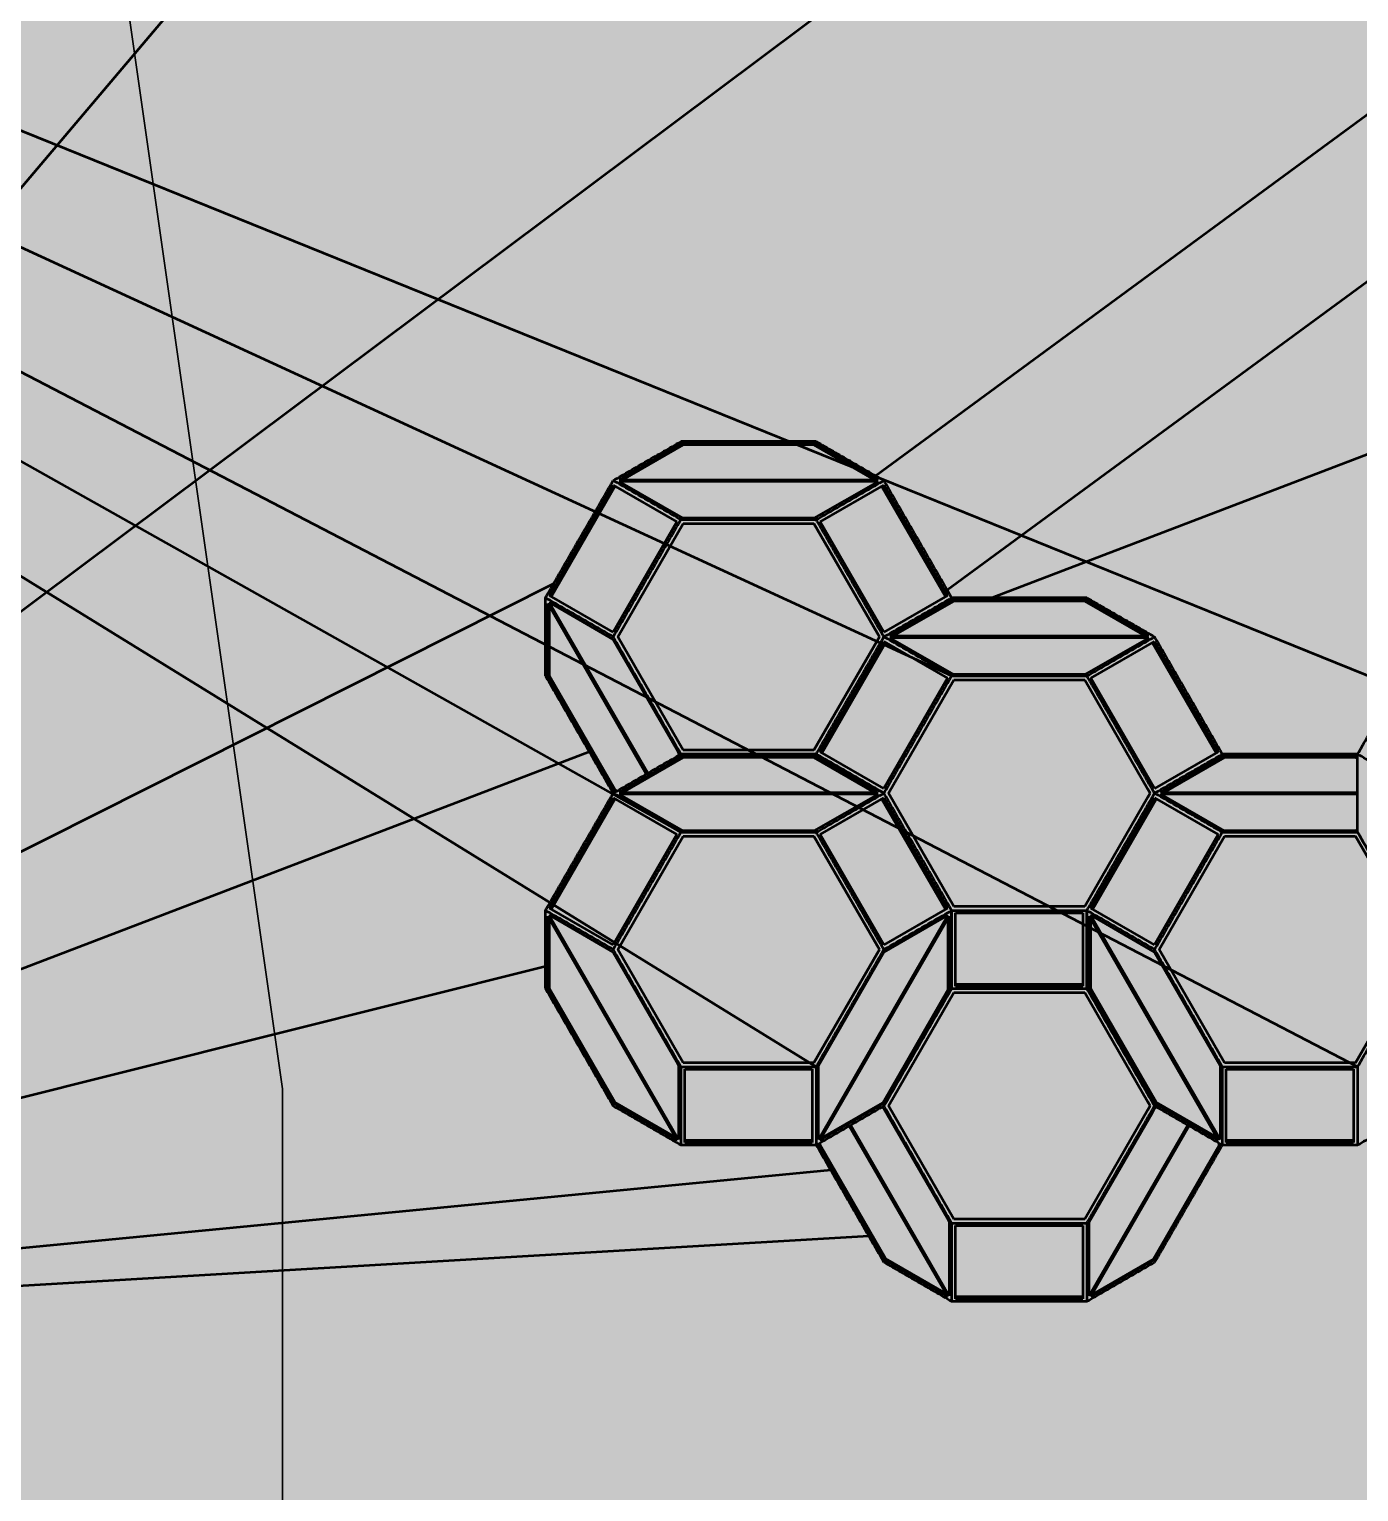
# Model space of a CAD drawing. Header units: millimetres. Extents: x 401 to 30661, y 2016 to 22119.
# Drawn here: x 6356.5 to 6500.9, y 13621.5 to 13780.3 of the extents above; entities that cross this region are included whole.
import ezdxf

# ---------------------------------------------------------------- set-up
doc = ezdxf.new("R2010")
doc.units = ezdxf.units.MM
for name, color, linetype, lineweight, true_color in [('1ST', 51, 'Continuous', 50, 0x7debff), ('3RD', 140, 'Continuous', 25, 0x7debff), ('4TH DETAILS', 125, 'Continuous', 15, 0x39ffb0)]:
    doc.layers.add(name, color=color, linetype=linetype, lineweight=lineweight, true_color=true_color)
doc.layers.add('BACKGROUND', color=7, linetype='Continuous', true_color=0x000000)
for name, color, linetype, lineweight, true_color, transparency in [('GLOW-CYAN', 7, 'Continuous', 100, 0x7debff, 0.8), ('GLOW-CYAN-2', 7, 'Continuous', 50, 0x7debff, 0.8), ('GLOW-EMERALD-2', 7, 'Continuous', 30, 0x39ffb0, 0.8)]:
    doc.layers.add(name, color=color, linetype=linetype, lineweight=lineweight, true_color=true_color, transparency=transparency)

msp = doc.modelspace()

# ---------------------------------------------------------------- hatches: boundary and pattern name
at = {"layer": 'BACKGROUND'}
h = msp.add_hatch(color=256, dxfattribs=at)
h.dxf.hatch_style = 1
h.paths.add_polyline_path([(400.723, 2015.745), (30660.634, 2015.745), (30660.634, 22119.328), (400.723, 22119.328)])

# ---------------------------------------------------------------- linework, layer by layer
at = {"layer": '1ST', "true_color": 0x39ffb0}
msp.add_circle((6531.7, 13769.252), 529.701, dxfattribs=at)
at = {"layer": '3RD'}
for p, q in [((6441.941, 13667.623), (6127.34, 13861.609)), ((6456.638, 13710.049), (6127.34, 13861.609)), ((6427.244, 13693.079), (6127.34, 13861.609)), ((6544.383, 13692.826), (6127.34, 13861.609)), ((6500.729, 13667.623), (6127.34, 13861.609)), ((6408.244, 13825.26), (6249.515, 13637.674)), ((6482.507, 13811.985), (6249.515, 13637.674)), ((6530.592, 13792.167), (6448.407, 13731.772)), ((6544.819, 13784.495), (6456.169, 13719.347)), ((6536.793, 13747.485), (6461.054, 13718.534)), ((6420.547, 13731.356), (6427.488, 13735.364)), ((6427.488, 13735.152), (6420.915, 13731.356)), ((6427.488, 13735.152), (6427.488, 13735.364)), ((6427.488, 13735.364), (6427.977, 13735.364)), ((6441.697, 13735.152), (6427.488, 13735.152)), ((6427.977, 13735.364), (6441.697, 13735.364)), ((6441.697, 13735.152), (6441.697, 13735.364)), ((6441.697, 13735.364), (6448.556, 13731.403)), ((6448.27, 13731.356), (6441.697, 13735.152)), ((6448.556, 13731.403), (6448.638, 13731.356)), ((6412.984, 13718.786), (6419.896, 13730.758)), ((6420.111, 13730.634), (6413.199, 13718.662)), ((6419.896, 13730.758), (6426.807, 13726.768)), ((6420.629, 13731.121), (6420.536, 13731.175)), ((6448.649, 13731.175), (6420.536, 13731.175)), ((6420.547, 13731.356), (6448.638, 13731.356)), ((6427.488, 13727.161), (6420.629, 13731.121)), ((6448.649, 13731.175), (6441.697, 13727.161)), ((6442.371, 13726.764), (6449.283, 13730.754)), ((6455.979, 13718.658), (6449.068, 13730.63)), ((6449.283, 13730.754), (6449.289, 13730.743)), ((6449.289, 13730.743), (6456.195, 13718.783)), ((6426.807, 13726.768), (6419.896, 13714.796)), ((6441.208, 13727.161), (6427.488, 13727.161)), ((6441.697, 13727.161), (6441.208, 13727.161)), ((6449.283, 13714.792), (6442.371, 13726.764)), ((6420.384, 13714.292), (6427.488, 13726.596)), ((6427.488, 13726.596), (6427.977, 13726.596)), ((6427.977, 13726.596), (6441.697, 13726.596)), ((6441.697, 13726.596), (6448.556, 13714.715)), ((6249.515, 13637.674), (6413.439, 13720.08)), ((6419.896, 13714.796), (6412.984, 13718.786)), ((6456.195, 13718.783), (6449.289, 13714.796)), ((6412.791, 13709.908), (6412.791, 13717.923)), ((6423.488, 13699.395), (6412.791, 13717.923)), ((6412.936, 13718.028), (6413.036, 13717.97)), ((6412.936, 13718.028), (6423.642, 13699.484)), ((6412.975, 13710.014), (6412.975, 13717.605)), ((6413.036, 13717.97), (6419.896, 13714.01)), ((6449.941, 13714.386), (6456.882, 13718.393)), ((6456.882, 13718.181), (6450.308, 13714.386)), ((6456.882, 13718.181), (6456.882, 13718.393)), ((6456.882, 13718.393), (6457.371, 13718.393)), ((6471.09, 13718.181), (6456.882, 13718.181)), ((6457.371, 13718.393), (6471.09, 13718.393)), ((6471.09, 13718.181), (6471.09, 13718.393)), ((6471.09, 13718.393), (6477.95, 13714.433)), ((6477.664, 13714.386), (6471.09, 13718.181)), ((6419.896, 13714.01), (6426.755, 13702.128)), ((6427.488, 13701.987), (6420.384, 13714.292)), ((6448.556, 13714.715), (6448.801, 13714.292)), ((6448.801, 13714.292), (6448.556, 13713.868)), ((6449.289, 13714.796), (6449.283, 13714.792)), ((6450.022, 13714.151), (6449.93, 13714.204)), ((6478.043, 13714.204), (6449.93, 13714.204)), ((6449.941, 13714.386), (6478.032, 13714.386)), ((6456.882, 13710.19), (6450.022, 13714.151)), ((6478.043, 13714.204), (6471.09, 13710.19)), ((6477.95, 13714.433), (6478.032, 13714.386)), ((6448.556, 13713.868), (6441.697, 13701.987)), ((6442.378, 13701.816), (6449.289, 13713.788)), ((6449.505, 13713.663), (6442.593, 13701.692)), ((6449.289, 13713.788), (6456.201, 13709.797)), ((6471.765, 13709.793), (6478.677, 13713.784)), ((6485.373, 13701.688), (6478.461, 13713.659)), ((6478.677, 13713.784), (6478.683, 13713.772)), ((6478.683, 13713.772), (6485.588, 13701.812)), ((6412.975, 13710.014), (6412.791, 13709.908)), ((6419.896, 13697.603), (6412.791, 13709.908)), ((6420.079, 13697.709), (6412.975, 13710.014)), ((6456.201, 13709.797), (6449.289, 13697.825)), ((6449.778, 13697.321), (6456.882, 13709.626)), ((6470.602, 13710.19), (6456.882, 13710.19)), ((6456.882, 13709.626), (6457.371, 13709.626)), ((6457.371, 13709.626), (6471.09, 13709.626)), ((6471.09, 13710.19), (6470.602, 13710.19)), ((6471.09, 13709.626), (6477.95, 13697.744)), ((6478.677, 13697.821), (6471.765, 13709.793)), ((6417.303, 13701.811), (6249.515, 13637.674)), ((6420.547, 13697.415), (6427.488, 13701.423)), ((6426.755, 13702.128), (6427, 13701.705)), ((6427, 13701.705), (6427, 13701.423)), ((6427.977, 13701.987), (6427.488, 13701.987)), ((6427.488, 13701.211), (6427.488, 13701.423)), ((6427.488, 13701.423), (6427.977, 13701.423)), ((6441.697, 13701.987), (6427.977, 13701.987)), ((6427.977, 13701.423), (6441.697, 13701.423)), ((6441.697, 13701.211), (6441.697, 13701.423)), ((6441.697, 13701.423), (6448.556, 13697.462)), ((6449.289, 13697.825), (6442.378, 13701.816)), ((6485.588, 13701.812), (6478.683, 13697.825)), ((6479.335, 13697.415), (6486.276, 13701.423)), ((6486.276, 13701.211), (6486.276, 13701.423)), ((6486.276, 13701.423), (6486.765, 13701.423)), ((6486.765, 13701.423), (6500.484, 13701.423)), ((6500.484, 13701.211), (6500.484, 13701.423)), ((6500.484, 13701.423), (6500.729, 13701.282)), ((6427.488, 13701.211), (6420.915, 13697.415)), ((6441.697, 13701.211), (6427.488, 13701.211)), ((6448.27, 13697.415), (6441.697, 13701.211)), ((6486.276, 13701.211), (6479.702, 13697.415)), ((6500.484, 13701.211), (6486.276, 13701.211)), ((6500.729, 13701.07), (6500.484, 13701.211)), ((6412.984, 13684.845), (6419.896, 13696.817)), ((6420.111, 13696.693), (6413.199, 13684.721)), ((6420.079, 13697.709), (6419.896, 13697.603)), ((6420.14, 13697.462), (6419.896, 13697.603)), ((6419.896, 13696.817), (6426.807, 13692.826)), ((6420.324, 13697.568), (6420.079, 13697.709)), ((6420.629, 13697.18), (6420.536, 13697.233)), ((6448.649, 13697.233), (6420.536, 13697.233)), ((6420.547, 13697.415), (6448.638, 13697.415)), ((6427.488, 13693.22), (6420.629, 13697.18)), ((6448.649, 13697.233), (6441.697, 13693.22)), ((6442.371, 13692.823), (6449.283, 13696.813)), ((6448.556, 13697.462), (6448.638, 13697.415)), ((6455.979, 13684.717), (6449.068, 13696.689)), ((6449.283, 13696.813), (6449.289, 13696.802)), ((6449.289, 13696.802), (6456.195, 13684.841)), ((6456.882, 13685.017), (6449.778, 13697.321)), ((6477.95, 13696.898), (6471.09, 13685.017)), ((6471.771, 13684.845), (6478.683, 13696.817)), ((6478.898, 13696.693), (6471.987, 13684.721)), ((6477.95, 13697.744), (6478.194, 13697.321)), ((6478.194, 13697.321), (6477.95, 13696.898)), ((6478.683, 13697.825), (6478.677, 13697.821)), ((6478.683, 13696.817), (6485.595, 13692.826)), ((6479.416, 13697.18), (6479.324, 13697.233)), ((6500.729, 13697.233), (6479.324, 13697.233)), ((6479.335, 13697.415), (6500.729, 13697.415)), ((6486.276, 13693.22), (6479.416, 13697.18)), ((6500.729, 13693.361), (6500.484, 13693.22)), ((6426.807, 13692.826), (6419.896, 13680.855)), ((6420.384, 13680.351), (6427.488, 13692.655)), ((6441.208, 13693.22), (6427.488, 13693.22)), ((6427.488, 13692.655), (6427.977, 13692.655)), ((6427.977, 13692.655), (6441.697, 13692.655)), ((6441.697, 13693.22), (6441.208, 13693.22)), ((6441.697, 13692.655), (6448.556, 13680.774)), ((6449.283, 13680.851), (6442.371, 13692.823)), ((6485.595, 13692.826), (6478.683, 13680.855)), ((6479.172, 13680.351), (6486.276, 13692.655)), ((6499.996, 13693.22), (6486.276, 13693.22)), ((6486.276, 13692.655), (6486.765, 13692.655)), ((6486.765, 13692.655), (6500.484, 13692.655)), ((6500.484, 13693.22), (6499.996, 13693.22)), ((6500.484, 13692.655), (6507.344, 13680.774)), ((6412.791, 13675.967), (6412.791, 13683.982)), ((6426.837, 13659.655), (6412.791, 13683.982)), ((6412.936, 13684.087), (6413.036, 13684.029)), ((6412.936, 13684.087), (6427, 13659.727)), ((6419.896, 13680.855), (6412.984, 13684.845)), ((6413.036, 13684.029), (6419.896, 13680.068)), ((6442.185, 13659.735), (6456.243, 13684.083)), ((6456.393, 13683.982), (6442.348, 13659.655)), ((6456.195, 13684.841), (6449.289, 13680.855)), ((6449.289, 13680.068), (6456.243, 13684.083)), ((6456.283, 13676.031), (6456.283, 13683.791)), ((6456.393, 13683.982), (6456.393, 13683.888)), ((6456.393, 13683.888), (6456.393, 13675.967)), ((6457.371, 13685.017), (6456.882, 13685.017)), ((6457.074, 13684.341), (6470.898, 13684.341)), ((6457.074, 13676.36), (6457.074, 13684.341)), ((6471.09, 13685.017), (6457.371, 13685.017)), ((6470.898, 13684.341), (6470.898, 13676.36)), ((6471.579, 13675.967), (6471.579, 13683.982)), ((6485.624, 13659.655), (6471.579, 13683.982)), ((6471.723, 13684.087), (6471.824, 13684.029)), ((6471.723, 13684.087), (6485.787, 13659.727)), ((6478.683, 13680.855), (6471.771, 13684.845)), ((6471.824, 13684.029), (6478.683, 13680.068)), ((6412.975, 13676.073), (6412.975, 13683.664)), ((6471.763, 13676.073), (6471.763, 13683.664)), ((6448.556, 13680.774), (6448.801, 13680.351)), ((6449.289, 13680.855), (6449.283, 13680.851)), ((6419.896, 13680.068), (6426.755, 13668.187)), ((6427.488, 13668.046), (6420.384, 13680.351)), ((6448.556, 13679.927), (6441.697, 13668.046)), ((6442.185, 13667.764), (6449.045, 13679.645)), ((6448.801, 13680.351), (6448.556, 13679.927)), ((6449.045, 13679.645), (6449.289, 13680.068)), ((6478.683, 13680.068), (6485.543, 13668.187)), ((6486.276, 13668.046), (6479.172, 13680.351)), ((6507.344, 13679.927), (6500.484, 13668.046)), ((6412.547, 13678.51), (6249.515, 13637.674)), ((6412.975, 13676.073), (6412.791, 13675.967)), ((6419.896, 13663.662), (6412.791, 13675.967)), ((6420.079, 13663.768), (6412.975, 13676.073)), ((6449.179, 13663.726), (6456.283, 13676.031)), ((6456.393, 13675.967), (6449.534, 13664.085)), ((6456.283, 13676.031), (6456.393, 13675.967)), ((6457.074, 13676.608), (6470.898, 13676.608)), ((6470.898, 13676.36), (6457.074, 13676.36)), ((6471.763, 13676.073), (6471.579, 13675.967)), ((6478.683, 13663.662), (6471.579, 13675.967)), ((6478.867, 13663.768), (6471.763, 13676.073)), ((6449.778, 13663.38), (6456.882, 13675.685)), ((6456.882, 13675.685), (6457.371, 13675.685)), ((6457.371, 13675.685), (6471.09, 13675.685)), ((6471.09, 13675.685), (6477.95, 13663.803)), ((6426.755, 13668.187), (6427, 13667.764)), ((6427.977, 13668.046), (6427.488, 13668.046)), ((6441.697, 13668.046), (6427.977, 13668.046)), ((6485.543, 13668.187), (6485.787, 13667.764)), ((6486.765, 13668.046), (6486.276, 13668.046)), ((6500.484, 13668.046), (6486.765, 13668.046)), ((6427, 13667.764), (6427, 13667.482)), ((6427, 13667.482), (6427, 13659.727)), ((6427.681, 13667.371), (6441.504, 13667.371)), ((6427.681, 13659.389), (6427.681, 13667.371)), ((6441.504, 13667.371), (6441.504, 13659.389)), ((6442.185, 13659.843), (6442.185, 13667.764)), ((6485.787, 13667.764), (6485.787, 13667.482)), ((6485.787, 13667.482), (6485.787, 13659.727)), ((6486.468, 13667.371), (6500.292, 13667.371)), ((6486.468, 13659.389), (6486.468, 13667.371)), ((6500.292, 13667.371), (6500.292, 13659.389)), ((6420.079, 13663.768), (6419.896, 13663.662)), ((6420.14, 13663.521), (6419.896, 13663.662)), ((6426.653, 13659.973), (6420.079, 13663.768)), ((6426.837, 13659.655), (6420.14, 13663.521)), ((6449.289, 13663.662), (6442.348, 13659.655)), ((6442.458, 13659.846), (6449.179, 13663.726)), ((6449.045, 13663.239), (6449.289, 13663.098)), ((6449.179, 13663.726), (6449.289, 13663.662)), ((6449.534, 13664.085), (6449.289, 13663.662)), ((6456.882, 13651.075), (6449.778, 13663.38)), ((6477.95, 13663.803), (6478.194, 13663.38)), ((6478.194, 13663.38), (6477.95, 13662.957)), ((6478.867, 13663.768), (6478.683, 13663.662)), ((6478.928, 13663.521), (6478.683, 13663.662)), ((6478.683, 13663.098), (6478.928, 13663.239)), ((6485.441, 13659.973), (6478.867, 13663.768)), ((6485.624, 13659.655), (6478.928, 13663.521)), ((6449.289, 13663.098), (6456.149, 13651.216)), ((6477.95, 13662.957), (6471.09, 13651.075)), ((6471.579, 13650.793), (6478.439, 13662.675)), ((6478.439, 13662.675), (6478.683, 13663.098)), ((6456.231, 13642.684), (6445.534, 13661.212)), ((6445.687, 13661.3), (6456.393, 13642.757)), ((6471.579, 13642.764), (6482.282, 13661.302)), ((6482.439, 13661.212), (6471.742, 13642.684)), ((6427.681, 13659.638), (6441.504, 13659.638)), ((6441.504, 13659.389), (6427.681, 13659.389)), ((6442.185, 13659.735), (6442.185, 13659.843)), ((6442.185, 13658.996), (6442.185, 13659.278)), ((6442.369, 13659.102), (6442.185, 13658.996)), ((6449.289, 13646.692), (6442.185, 13658.996)), ((6442.369, 13659.102), (6442.369, 13659.385)), ((6449.473, 13646.798), (6442.369, 13659.102)), ((6478.573, 13646.755), (6485.677, 13659.06)), ((6485.787, 13658.996), (6478.928, 13647.115)), ((6485.677, 13659.06), (6485.677, 13659.342)), ((6485.677, 13659.06), (6485.787, 13658.996)), ((6485.787, 13659.278), (6485.787, 13658.996)), ((6486.468, 13659.638), (6500.292, 13659.638)), ((6500.292, 13659.389), (6486.468, 13659.389)), ((6443.512, 13656.416), (6249.515, 13637.674)), ((6456.149, 13651.216), (6456.393, 13650.793)), ((6456.393, 13650.793), (6456.393, 13650.511)), ((6456.393, 13650.511), (6456.393, 13642.757)), ((6457.371, 13651.075), (6456.882, 13651.075)), ((6471.09, 13651.075), (6457.371, 13651.075)), ((6471.579, 13642.872), (6471.579, 13650.793)), ((6249.515, 13637.674), (6447.64, 13649.266)), ((6457.074, 13650.4), (6470.898, 13650.4)), ((6457.074, 13642.419), (6457.074, 13650.4)), ((6470.898, 13650.4), (6470.898, 13642.419)), ((6449.473, 13646.798), (6449.289, 13646.692)), ((6449.534, 13646.551), (6449.289, 13646.692)), ((6456.047, 13643.002), (6449.473, 13646.798)), ((6456.231, 13642.684), (6449.534, 13646.551)), ((6478.683, 13646.692), (6471.742, 13642.684)), ((6471.852, 13642.875), (6478.573, 13646.755)), ((6478.573, 13646.755), (6478.683, 13646.692)), ((6478.928, 13647.115), (6478.683, 13646.692)), ((6457.074, 13642.667), (6470.898, 13642.667)), ((6471.579, 13642.764), (6471.579, 13642.872)), ((6470.898, 13642.419), (6457.074, 13642.419))]:
    msp.add_line(p, q, dxfattribs=at)
for points in [[(6419.896, 13731.262), (6427.244, 13735.505)], [(6441.941, 13735.505), (6427.244, 13735.505)], [(6441.941, 13735.505), (6449.289, 13731.262)], [(6412.547, 13718.534), (6419.896, 13731.262)], [(6427.244, 13727.02), (6419.896, 13731.262)], [(6441.941, 13727.02), (6449.289, 13731.262)], [(6456.638, 13718.534), (6449.289, 13731.262)], [(6419.896, 13714.292), (6427.244, 13727.02)], [(6427.244, 13727.02), (6441.941, 13727.02)], [(6449.289, 13714.292), (6441.941, 13727.02)], [(6412.547, 13710.049), (6412.547, 13718.534)], [(6419.896, 13714.292), (6412.547, 13718.534)], [(6449.289, 13714.292), (6456.638, 13718.534)], [(6449.289, 13714.292), (6456.638, 13718.534)], [(6471.335, 13718.534), (6456.638, 13718.534)], [(6471.335, 13718.534), (6478.683, 13714.292)], [(6427.244, 13701.564), (6419.896, 13714.292)], [(6441.941, 13701.564), (6449.289, 13714.292)], [(6441.941, 13701.564), (6449.289, 13714.292)], [(6456.638, 13710.049), (6449.289, 13714.292)], [(6471.335, 13710.049), (6478.683, 13714.292)], [(6486.032, 13701.564), (6478.683, 13714.292)], [(6500.729, 13701.564), (6508.077, 13714.292)], [(6412.547, 13710.049), (6419.896, 13697.321)], [(6449.289, 13697.321), (6456.638, 13710.049)], [(6456.638, 13710.049), (6471.335, 13710.049)], [(6478.683, 13697.321), (6471.335, 13710.049)], [(6419.896, 13697.321), (6427.244, 13701.564)], [(6441.941, 13701.564), (6427.244, 13701.564)], [(6427.244, 13701.564), (6441.941, 13701.564)], [(6441.941, 13701.564), (6449.289, 13697.321)], [(6449.289, 13697.321), (6441.941, 13701.564)], [(6478.683, 13697.321), (6486.032, 13701.564)], [(6478.683, 13697.321), (6486.032, 13701.564)], [(6500.729, 13701.564), (6486.032, 13701.564)], [(6500.729, 13693.079), (6500.729, 13701.564)], [(6508.077, 13697.321), (6500.729, 13701.564)], [(6412.547, 13684.593), (6419.896, 13697.321)], [(6427.244, 13693.079), (6419.896, 13697.321)], [(6441.941, 13693.079), (6449.289, 13697.321)], [(6456.638, 13684.593), (6449.289, 13697.321)], [(6456.638, 13684.593), (6449.289, 13697.321)], [(6471.335, 13684.593), (6478.683, 13697.321)], [(6471.335, 13684.593), (6478.683, 13697.321)], [(6486.032, 13693.079), (6478.683, 13697.321)], [(6419.896, 13680.351), (6427.244, 13693.079)], [(6427.244, 13693.079), (6441.941, 13693.079)], [(6449.289, 13680.351), (6441.941, 13693.079)], [(6478.683, 13680.351), (6486.032, 13693.079)], [(6486.032, 13693.079), (6500.729, 13693.079)], [(6508.077, 13680.351), (6500.729, 13693.079)], [(6500.729, 13693.079), (6508.077, 13680.351)], [(6412.547, 13676.108), (6412.547, 13684.593)], [(6419.896, 13680.351), (6412.547, 13684.593)], [(6449.289, 13680.351), (6456.638, 13684.593)], [(6456.638, 13676.108), (6456.638, 13684.593)], [(6456.638, 13684.593), (6471.335, 13684.593)], [(6456.638, 13684.593), (6456.638, 13676.108)], [(6471.335, 13676.108), (6471.335, 13684.593)], [(6478.683, 13680.351), (6471.335, 13684.593)], [(6471.335, 13684.593), (6471.335, 13676.108)], [(6427.244, 13667.623), (6419.896, 13680.351)], [(6441.941, 13667.623), (6449.289, 13680.351)], [(6486.032, 13667.623), (6478.683, 13680.351)], [(6500.729, 13667.623), (6508.077, 13680.351)], [(6412.547, 13676.108), (6419.896, 13663.38)], [(6456.638, 13676.108), (6449.289, 13663.38)], [(6449.289, 13663.38), (6456.638, 13676.108)], [(6456.638, 13676.108), (6471.335, 13676.108)], [(6456.638, 13676.108), (6471.335, 13676.108)], [(6471.335, 13676.108), (6478.683, 13663.38)], [(6478.683, 13663.38), (6471.335, 13676.108)], [(6427.244, 13667.623), (6441.941, 13667.623)], [(6427.244, 13667.623), (6427.244, 13659.137)], [(6441.941, 13667.623), (6441.941, 13659.137)], [(6486.032, 13667.623), (6500.729, 13667.623)], [(6486.032, 13667.623), (6486.032, 13659.137)], [(6500.729, 13667.623), (6500.729, 13659.137)], [(6419.896, 13663.38), (6427.244, 13659.137)], [(6441.941, 13659.137), (6449.289, 13663.38)], [(6456.638, 13650.652), (6449.289, 13663.38)], [(6471.335, 13650.652), (6478.683, 13663.38)], [(6478.683, 13663.38), (6486.032, 13659.137)], [(6500.729, 13659.137), (6508.077, 13663.38)], [(6427.244, 13659.137), (6441.941, 13659.137)], [(6441.941, 13659.137), (6449.289, 13646.409)], [(6486.032, 13659.137), (6478.683, 13646.409)], [(6486.032, 13659.137), (6500.729, 13659.137)], [(6456.638, 13650.652), (6471.335, 13650.652)], [(6456.638, 13650.652), (6456.638, 13642.167)], [(6471.335, 13650.652), (6471.335, 13642.167)], [(6449.289, 13646.409), (6456.638, 13642.167)], [(6471.335, 13642.167), (6478.683, 13646.409)], [(6456.638, 13642.167), (6471.335, 13642.167)]]:
    msp.add_open_spline(points, degree=1, dxfattribs=at)
at = {"layer": '4TH DETAILS'}
msp.add_lwpolyline([(6362.599, 13814.932), (6383.987, 13665.219), (6383.987, 13593.683), (6383.987, 13545.992), (6431.678, 13379.075), (6431.678, 13236.002), (6383.987, 13140.621), (6360.142, 13092.93), (6336.296, 13069.085), (6264.76, 12973.703), (6217.069, 12926.013), (6097.843, 12759.095), (6050.152, 12687.559), (5953.368, 12568.332)], dxfattribs=at)
at = {"layer": 'GLOW-CYAN'}
msp.add_circle((6531.7, 13769.252), 529.701, dxfattribs=at)
at = {"layer": 'GLOW-CYAN-2'}
for p, q in [((6441.941, 13667.623), (6127.34, 13861.609)), ((6456.638, 13710.049), (6127.34, 13861.609)), ((6427.244, 13693.079), (6127.34, 13861.609)), ((6544.383, 13692.826), (6127.34, 13861.609)), ((6500.729, 13667.623), (6127.34, 13861.609)), ((6408.244, 13825.26), (6249.515, 13637.674)), ((6482.507, 13811.985), (6249.515, 13637.674)), ((6530.592, 13792.167), (6448.407, 13731.772)), ((6544.819, 13784.495), (6456.169, 13719.347)), ((6536.793, 13747.485), (6461.054, 13718.534)), ((6420.547, 13731.356), (6427.488, 13735.364)), ((6427.488, 13735.152), (6420.915, 13731.356)), ((6427.488, 13735.152), (6427.488, 13735.364)), ((6427.488, 13735.364), (6427.977, 13735.364)), ((6441.697, 13735.152), (6427.488, 13735.152)), ((6427.977, 13735.364), (6441.697, 13735.364)), ((6441.697, 13735.152), (6441.697, 13735.364)), ((6441.697, 13735.364), (6448.556, 13731.403)), ((6448.27, 13731.356), (6441.697, 13735.152)), ((6448.556, 13731.403), (6448.638, 13731.356)), ((6412.984, 13718.786), (6419.896, 13730.758)), ((6420.111, 13730.634), (6413.199, 13718.662)), ((6419.896, 13730.758), (6426.807, 13726.768)), ((6420.629, 13731.121), (6420.536, 13731.175)), ((6448.649, 13731.175), (6420.536, 13731.175)), ((6420.547, 13731.356), (6448.638, 13731.356)), ((6427.488, 13727.161), (6420.629, 13731.121)), ((6448.649, 13731.175), (6441.697, 13727.161)), ((6442.371, 13726.764), (6449.283, 13730.754)), ((6455.979, 13718.658), (6449.068, 13730.63)), ((6449.283, 13730.754), (6449.289, 13730.743)), ((6449.289, 13730.743), (6456.195, 13718.783)), ((6426.807, 13726.768), (6419.896, 13714.796)), ((6441.208, 13727.161), (6427.488, 13727.161)), ((6441.697, 13727.161), (6441.208, 13727.161)), ((6449.283, 13714.792), (6442.371, 13726.764)), ((6420.384, 13714.292), (6427.488, 13726.596)), ((6427.488, 13726.596), (6427.977, 13726.596)), ((6427.977, 13726.596), (6441.697, 13726.596)), ((6441.697, 13726.596), (6448.556, 13714.715)), ((6249.515, 13637.674), (6413.439, 13720.08)), ((6419.896, 13714.796), (6412.984, 13718.786)), ((6456.195, 13718.783), (6449.289, 13714.796)), ((6412.791, 13709.908), (6412.791, 13717.923)), ((6423.488, 13699.395), (6412.791, 13717.923)), ((6412.936, 13718.028), (6413.036, 13717.97)), ((6412.936, 13718.028), (6423.642, 13699.484)), ((6412.975, 13710.014), (6412.975, 13717.605)), ((6413.036, 13717.97), (6419.896, 13714.01)), ((6449.941, 13714.386), (6456.882, 13718.393)), ((6456.882, 13718.181), (6450.308, 13714.386)), ((6456.882, 13718.181), (6456.882, 13718.393)), ((6456.882, 13718.393), (6457.371, 13718.393)), ((6471.09, 13718.181), (6456.882, 13718.181)), ((6457.371, 13718.393), (6471.09, 13718.393)), ((6471.09, 13718.181), (6471.09, 13718.393)), ((6471.09, 13718.393), (6477.95, 13714.433)), ((6477.664, 13714.386), (6471.09, 13718.181)), ((6419.896, 13714.01), (6426.755, 13702.128)), ((6427.488, 13701.987), (6420.384, 13714.292)), ((6448.556, 13714.715), (6448.801, 13714.292)), ((6448.801, 13714.292), (6448.556, 13713.868)), ((6449.289, 13714.796), (6449.283, 13714.792)), ((6450.022, 13714.151), (6449.93, 13714.204)), ((6478.043, 13714.204), (6449.93, 13714.204)), ((6449.941, 13714.386), (6478.032, 13714.386)), ((6456.882, 13710.19), (6450.022, 13714.151)), ((6478.043, 13714.204), (6471.09, 13710.19)), ((6477.95, 13714.433), (6478.032, 13714.386)), ((6448.556, 13713.868), (6441.697, 13701.987)), ((6442.378, 13701.816), (6449.289, 13713.788)), ((6449.505, 13713.663), (6442.593, 13701.692)), ((6449.289, 13713.788), (6456.201, 13709.797)), ((6471.765, 13709.793), (6478.677, 13713.784)), ((6485.373, 13701.688), (6478.461, 13713.659)), ((6478.677, 13713.784), (6478.683, 13713.772)), ((6478.683, 13713.772), (6485.588, 13701.812)), ((6412.975, 13710.014), (6412.791, 13709.908)), ((6419.896, 13697.603), (6412.791, 13709.908)), ((6420.079, 13697.709), (6412.975, 13710.014)), ((6456.201, 13709.797), (6449.289, 13697.825)), ((6449.778, 13697.321), (6456.882, 13709.626)), ((6470.602, 13710.19), (6456.882, 13710.19)), ((6456.882, 13709.626), (6457.371, 13709.626)), ((6457.371, 13709.626), (6471.09, 13709.626)), ((6471.09, 13710.19), (6470.602, 13710.19)), ((6471.09, 13709.626), (6477.95, 13697.744)), ((6478.677, 13697.821), (6471.765, 13709.793)), ((6417.303, 13701.811), (6249.515, 13637.674)), ((6420.547, 13697.415), (6427.488, 13701.423)), ((6426.755, 13702.128), (6427, 13701.705)), ((6427, 13701.705), (6427, 13701.423)), ((6427.977, 13701.987), (6427.488, 13701.987)), ((6427.488, 13701.211), (6427.488, 13701.423)), ((6427.488, 13701.423), (6427.977, 13701.423)), ((6441.697, 13701.987), (6427.977, 13701.987)), ((6427.977, 13701.423), (6441.697, 13701.423)), ((6441.697, 13701.211), (6441.697, 13701.423)), ((6441.697, 13701.423), (6448.556, 13697.462)), ((6449.289, 13697.825), (6442.378, 13701.816)), ((6485.588, 13701.812), (6478.683, 13697.825)), ((6479.335, 13697.415), (6486.276, 13701.423)), ((6486.276, 13701.211), (6486.276, 13701.423)), ((6486.276, 13701.423), (6486.765, 13701.423)), ((6486.765, 13701.423), (6500.484, 13701.423)), ((6500.484, 13701.211), (6500.484, 13701.423)), ((6500.484, 13701.423), (6500.729, 13701.282)), ((6427.488, 13701.211), (6420.915, 13697.415)), ((6441.697, 13701.211), (6427.488, 13701.211)), ((6448.27, 13697.415), (6441.697, 13701.211)), ((6486.276, 13701.211), (6479.702, 13697.415)), ((6500.484, 13701.211), (6486.276, 13701.211)), ((6500.729, 13701.07), (6500.484, 13701.211)), ((6412.984, 13684.845), (6419.896, 13696.817)), ((6420.111, 13696.693), (6413.199, 13684.721)), ((6420.079, 13697.709), (6419.896, 13697.603)), ((6420.14, 13697.462), (6419.896, 13697.603)), ((6419.896, 13696.817), (6426.807, 13692.826)), ((6420.324, 13697.568), (6420.079, 13697.709)), ((6420.629, 13697.18), (6420.536, 13697.233)), ((6448.649, 13697.233), (6420.536, 13697.233)), ((6420.547, 13697.415), (6448.638, 13697.415)), ((6427.488, 13693.22), (6420.629, 13697.18)), ((6448.649, 13697.233), (6441.697, 13693.22)), ((6442.371, 13692.823), (6449.283, 13696.813)), ((6448.556, 13697.462), (6448.638, 13697.415)), ((6455.979, 13684.717), (6449.068, 13696.689)), ((6449.283, 13696.813), (6449.289, 13696.802)), ((6449.289, 13696.802), (6456.195, 13684.841)), ((6456.882, 13685.017), (6449.778, 13697.321)), ((6477.95, 13696.898), (6471.09, 13685.017)), ((6471.771, 13684.845), (6478.683, 13696.817)), ((6478.898, 13696.693), (6471.987, 13684.721)), ((6477.95, 13697.744), (6478.194, 13697.321)), ((6478.194, 13697.321), (6477.95, 13696.898)), ((6478.683, 13697.825), (6478.677, 13697.821)), ((6478.683, 13696.817), (6485.595, 13692.826)), ((6479.416, 13697.18), (6479.324, 13697.233)), ((6500.729, 13697.233), (6479.324, 13697.233)), ((6479.335, 13697.415), (6500.729, 13697.415)), ((6486.276, 13693.22), (6479.416, 13697.18)), ((6500.729, 13693.361), (6500.484, 13693.22)), ((6426.807, 13692.826), (6419.896, 13680.855)), ((6420.384, 13680.351), (6427.488, 13692.655)), ((6441.208, 13693.22), (6427.488, 13693.22)), ((6427.488, 13692.655), (6427.977, 13692.655)), ((6427.977, 13692.655), (6441.697, 13692.655)), ((6441.697, 13693.22), (6441.208, 13693.22)), ((6441.697, 13692.655), (6448.556, 13680.774)), ((6449.283, 13680.851), (6442.371, 13692.823)), ((6485.595, 13692.826), (6478.683, 13680.855)), ((6479.172, 13680.351), (6486.276, 13692.655)), ((6499.996, 13693.22), (6486.276, 13693.22)), ((6486.276, 13692.655), (6486.765, 13692.655)), ((6486.765, 13692.655), (6500.484, 13692.655)), ((6500.484, 13693.22), (6499.996, 13693.22)), ((6500.484, 13692.655), (6507.344, 13680.774)), ((6412.791, 13675.967), (6412.791, 13683.982)), ((6426.837, 13659.655), (6412.791, 13683.982)), ((6412.936, 13684.087), (6413.036, 13684.029)), ((6412.936, 13684.087), (6427, 13659.727)), ((6419.896, 13680.855), (6412.984, 13684.845)), ((6413.036, 13684.029), (6419.896, 13680.068)), ((6442.185, 13659.735), (6456.243, 13684.083)), ((6456.393, 13683.982), (6442.348, 13659.655)), ((6456.195, 13684.841), (6449.289, 13680.855)), ((6449.289, 13680.068), (6456.243, 13684.083)), ((6456.283, 13676.031), (6456.283, 13683.791)), ((6456.393, 13683.982), (6456.393, 13683.888)), ((6456.393, 13683.888), (6456.393, 13675.967)), ((6457.371, 13685.017), (6456.882, 13685.017)), ((6457.074, 13684.341), (6470.898, 13684.341)), ((6457.074, 13676.36), (6457.074, 13684.341)), ((6471.09, 13685.017), (6457.371, 13685.017)), ((6470.898, 13684.341), (6470.898, 13676.36)), ((6471.579, 13675.967), (6471.579, 13683.982)), ((6485.624, 13659.655), (6471.579, 13683.982)), ((6471.723, 13684.087), (6471.824, 13684.029)), ((6471.723, 13684.087), (6485.787, 13659.727)), ((6478.683, 13680.855), (6471.771, 13684.845)), ((6471.824, 13684.029), (6478.683, 13680.068)), ((6412.975, 13676.073), (6412.975, 13683.664)), ((6471.763, 13676.073), (6471.763, 13683.664)), ((6448.556, 13680.774), (6448.801, 13680.351)), ((6449.289, 13680.855), (6449.283, 13680.851)), ((6419.896, 13680.068), (6426.755, 13668.187)), ((6427.488, 13668.046), (6420.384, 13680.351)), ((6448.556, 13679.927), (6441.697, 13668.046)), ((6442.185, 13667.764), (6449.045, 13679.645)), ((6448.801, 13680.351), (6448.556, 13679.927)), ((6449.045, 13679.645), (6449.289, 13680.068)), ((6478.683, 13680.068), (6485.543, 13668.187)), ((6486.276, 13668.046), (6479.172, 13680.351)), ((6507.344, 13679.927), (6500.484, 13668.046)), ((6412.547, 13678.51), (6249.515, 13637.674)), ((6412.975, 13676.073), (6412.791, 13675.967)), ((6419.896, 13663.662), (6412.791, 13675.967)), ((6420.079, 13663.768), (6412.975, 13676.073)), ((6449.179, 13663.726), (6456.283, 13676.031)), ((6456.393, 13675.967), (6449.534, 13664.085)), ((6456.283, 13676.031), (6456.393, 13675.967)), ((6457.074, 13676.608), (6470.898, 13676.608)), ((6470.898, 13676.36), (6457.074, 13676.36)), ((6471.763, 13676.073), (6471.579, 13675.967)), ((6478.683, 13663.662), (6471.579, 13675.967)), ((6478.867, 13663.768), (6471.763, 13676.073)), ((6449.778, 13663.38), (6456.882, 13675.685)), ((6456.882, 13675.685), (6457.371, 13675.685)), ((6457.371, 13675.685), (6471.09, 13675.685)), ((6471.09, 13675.685), (6477.95, 13663.803)), ((6426.755, 13668.187), (6427, 13667.764)), ((6427.977, 13668.046), (6427.488, 13668.046)), ((6441.697, 13668.046), (6427.977, 13668.046)), ((6485.543, 13668.187), (6485.787, 13667.764)), ((6486.765, 13668.046), (6486.276, 13668.046)), ((6500.484, 13668.046), (6486.765, 13668.046)), ((6427, 13667.764), (6427, 13667.482)), ((6427, 13667.482), (6427, 13659.727)), ((6427.681, 13667.371), (6441.504, 13667.371)), ((6427.681, 13659.389), (6427.681, 13667.371)), ((6441.504, 13667.371), (6441.504, 13659.389)), ((6442.185, 13659.843), (6442.185, 13667.764)), ((6485.787, 13667.764), (6485.787, 13667.482)), ((6485.787, 13667.482), (6485.787, 13659.727)), ((6486.468, 13667.371), (6500.292, 13667.371)), ((6486.468, 13659.389), (6486.468, 13667.371)), ((6500.292, 13667.371), (6500.292, 13659.389)), ((6420.079, 13663.768), (6419.896, 13663.662)), ((6420.14, 13663.521), (6419.896, 13663.662)), ((6426.653, 13659.973), (6420.079, 13663.768)), ((6426.837, 13659.655), (6420.14, 13663.521)), ((6449.289, 13663.662), (6442.348, 13659.655)), ((6442.458, 13659.846), (6449.179, 13663.726)), ((6449.045, 13663.239), (6449.289, 13663.098)), ((6449.179, 13663.726), (6449.289, 13663.662)), ((6449.534, 13664.085), (6449.289, 13663.662)), ((6456.882, 13651.075), (6449.778, 13663.38)), ((6477.95, 13663.803), (6478.194, 13663.38)), ((6478.194, 13663.38), (6477.95, 13662.957)), ((6478.867, 13663.768), (6478.683, 13663.662)), ((6478.928, 13663.521), (6478.683, 13663.662)), ((6478.683, 13663.098), (6478.928, 13663.239)), ((6485.441, 13659.973), (6478.867, 13663.768)), ((6485.624, 13659.655), (6478.928, 13663.521)), ((6449.289, 13663.098), (6456.149, 13651.216)), ((6477.95, 13662.957), (6471.09, 13651.075)), ((6471.579, 13650.793), (6478.439, 13662.675)), ((6478.439, 13662.675), (6478.683, 13663.098)), ((6456.231, 13642.684), (6445.534, 13661.212)), ((6445.687, 13661.3), (6456.393, 13642.757)), ((6471.579, 13642.764), (6482.282, 13661.302)), ((6482.439, 13661.212), (6471.742, 13642.684)), ((6427.681, 13659.638), (6441.504, 13659.638)), ((6441.504, 13659.389), (6427.681, 13659.389)), ((6442.185, 13659.735), (6442.185, 13659.843)), ((6442.185, 13658.996), (6442.185, 13659.278)), ((6442.369, 13659.102), (6442.185, 13658.996)), ((6449.289, 13646.692), (6442.185, 13658.996)), ((6442.369, 13659.102), (6442.369, 13659.385)), ((6449.473, 13646.798), (6442.369, 13659.102)), ((6478.573, 13646.755), (6485.677, 13659.06)), ((6485.787, 13658.996), (6478.928, 13647.115)), ((6485.677, 13659.06), (6485.677, 13659.342)), ((6485.677, 13659.06), (6485.787, 13658.996)), ((6485.787, 13659.278), (6485.787, 13658.996)), ((6486.468, 13659.638), (6500.292, 13659.638)), ((6500.292, 13659.389), (6486.468, 13659.389)), ((6443.512, 13656.416), (6249.515, 13637.674)), ((6456.149, 13651.216), (6456.393, 13650.793)), ((6456.393, 13650.793), (6456.393, 13650.511)), ((6456.393, 13650.511), (6456.393, 13642.757)), ((6457.371, 13651.075), (6456.882, 13651.075)), ((6471.09, 13651.075), (6457.371, 13651.075)), ((6471.579, 13642.872), (6471.579, 13650.793)), ((6249.515, 13637.674), (6447.64, 13649.266)), ((6457.074, 13650.4), (6470.898, 13650.4)), ((6457.074, 13642.419), (6457.074, 13650.4)), ((6470.898, 13650.4), (6470.898, 13642.419)), ((6449.473, 13646.798), (6449.289, 13646.692)), ((6449.534, 13646.551), (6449.289, 13646.692)), ((6456.047, 13643.002), (6449.473, 13646.798)), ((6456.231, 13642.684), (6449.534, 13646.551)), ((6478.683, 13646.692), (6471.742, 13642.684)), ((6471.852, 13642.875), (6478.573, 13646.755)), ((6478.573, 13646.755), (6478.683, 13646.692)), ((6478.928, 13647.115), (6478.683, 13646.692)), ((6457.074, 13642.667), (6470.898, 13642.667)), ((6471.579, 13642.764), (6471.579, 13642.872)), ((6470.898, 13642.419), (6457.074, 13642.419))]:
    msp.add_line(p, q, dxfattribs=at)
for points in [[(6419.896, 13731.262), (6427.244, 13735.505)], [(6441.941, 13735.505), (6427.244, 13735.505)], [(6441.941, 13735.505), (6449.289, 13731.262)], [(6412.547, 13718.534), (6419.896, 13731.262)], [(6427.244, 13727.02), (6419.896, 13731.262)], [(6441.941, 13727.02), (6449.289, 13731.262)], [(6456.638, 13718.534), (6449.289, 13731.262)], [(6419.896, 13714.292), (6427.244, 13727.02)], [(6427.244, 13727.02), (6441.941, 13727.02)], [(6449.289, 13714.292), (6441.941, 13727.02)], [(6412.547, 13710.049), (6412.547, 13718.534)], [(6419.896, 13714.292), (6412.547, 13718.534)], [(6449.289, 13714.292), (6456.638, 13718.534)], [(6449.289, 13714.292), (6456.638, 13718.534)], [(6471.335, 13718.534), (6456.638, 13718.534)], [(6471.335, 13718.534), (6478.683, 13714.292)], [(6427.244, 13701.564), (6419.896, 13714.292)], [(6441.941, 13701.564), (6449.289, 13714.292)], [(6441.941, 13701.564), (6449.289, 13714.292)], [(6456.638, 13710.049), (6449.289, 13714.292)], [(6471.335, 13710.049), (6478.683, 13714.292)], [(6486.032, 13701.564), (6478.683, 13714.292)], [(6500.729, 13701.564), (6508.077, 13714.292)], [(6412.547, 13710.049), (6419.896, 13697.321)], [(6449.289, 13697.321), (6456.638, 13710.049)], [(6456.638, 13710.049), (6471.335, 13710.049)], [(6478.683, 13697.321), (6471.335, 13710.049)], [(6419.896, 13697.321), (6427.244, 13701.564)], [(6441.941, 13701.564), (6427.244, 13701.564)], [(6427.244, 13701.564), (6441.941, 13701.564)], [(6441.941, 13701.564), (6449.289, 13697.321)], [(6449.289, 13697.321), (6441.941, 13701.564)], [(6478.683, 13697.321), (6486.032, 13701.564)], [(6478.683, 13697.321), (6486.032, 13701.564)], [(6500.729, 13701.564), (6486.032, 13701.564)], [(6500.729, 13693.079), (6500.729, 13701.564)], [(6508.077, 13697.321), (6500.729, 13701.564)], [(6412.547, 13684.593), (6419.896, 13697.321)], [(6427.244, 13693.079), (6419.896, 13697.321)], [(6441.941, 13693.079), (6449.289, 13697.321)], [(6456.638, 13684.593), (6449.289, 13697.321)], [(6456.638, 13684.593), (6449.289, 13697.321)], [(6471.335, 13684.593), (6478.683, 13697.321)], [(6471.335, 13684.593), (6478.683, 13697.321)], [(6486.032, 13693.079), (6478.683, 13697.321)], [(6419.896, 13680.351), (6427.244, 13693.079)], [(6427.244, 13693.079), (6441.941, 13693.079)], [(6449.289, 13680.351), (6441.941, 13693.079)], [(6478.683, 13680.351), (6486.032, 13693.079)], [(6486.032, 13693.079), (6500.729, 13693.079)], [(6508.077, 13680.351), (6500.729, 13693.079)], [(6500.729, 13693.079), (6508.077, 13680.351)], [(6412.547, 13676.108), (6412.547, 13684.593)], [(6419.896, 13680.351), (6412.547, 13684.593)], [(6449.289, 13680.351), (6456.638, 13684.593)], [(6456.638, 13676.108), (6456.638, 13684.593)], [(6456.638, 13684.593), (6471.335, 13684.593)], [(6456.638, 13684.593), (6456.638, 13676.108)], [(6471.335, 13676.108), (6471.335, 13684.593)], [(6478.683, 13680.351), (6471.335, 13684.593)], [(6471.335, 13684.593), (6471.335, 13676.108)], [(6427.244, 13667.623), (6419.896, 13680.351)], [(6441.941, 13667.623), (6449.289, 13680.351)], [(6486.032, 13667.623), (6478.683, 13680.351)], [(6500.729, 13667.623), (6508.077, 13680.351)], [(6412.547, 13676.108), (6419.896, 13663.38)], [(6456.638, 13676.108), (6449.289, 13663.38)], [(6449.289, 13663.38), (6456.638, 13676.108)], [(6456.638, 13676.108), (6471.335, 13676.108)], [(6456.638, 13676.108), (6471.335, 13676.108)], [(6471.335, 13676.108), (6478.683, 13663.38)], [(6478.683, 13663.38), (6471.335, 13676.108)], [(6427.244, 13667.623), (6441.941, 13667.623)], [(6427.244, 13667.623), (6427.244, 13659.137)], [(6441.941, 13667.623), (6441.941, 13659.137)], [(6486.032, 13667.623), (6500.729, 13667.623)], [(6486.032, 13667.623), (6486.032, 13659.137)], [(6500.729, 13667.623), (6500.729, 13659.137)], [(6419.896, 13663.38), (6427.244, 13659.137)], [(6441.941, 13659.137), (6449.289, 13663.38)], [(6456.638, 13650.652), (6449.289, 13663.38)], [(6471.335, 13650.652), (6478.683, 13663.38)], [(6478.683, 13663.38), (6486.032, 13659.137)], [(6500.729, 13659.137), (6508.077, 13663.38)], [(6427.244, 13659.137), (6441.941, 13659.137)], [(6441.941, 13659.137), (6449.289, 13646.409)], [(6486.032, 13659.137), (6478.683, 13646.409)], [(6486.032, 13659.137), (6500.729, 13659.137)], [(6456.638, 13650.652), (6471.335, 13650.652)], [(6456.638, 13650.652), (6456.638, 13642.167)], [(6471.335, 13650.652), (6471.335, 13642.167)], [(6449.289, 13646.409), (6456.638, 13642.167)], [(6471.335, 13642.167), (6478.683, 13646.409)], [(6456.638, 13642.167), (6471.335, 13642.167)]]:
    msp.add_open_spline(points, degree=1, dxfattribs=at)
at = {"layer": 'GLOW-EMERALD-2'}
msp.add_lwpolyline([(6362.599, 13814.932), (6383.987, 13665.219), (6383.987, 13593.683), (6383.987, 13545.992), (6431.678, 13379.075), (6431.678, 13236.002), (6383.987, 13140.621), (6360.142, 13092.93), (6336.296, 13069.085), (6264.76, 12973.703), (6217.069, 12926.013), (6097.843, 12759.095), (6050.152, 12687.559), (5953.368, 12568.332)], dxfattribs=at)

doc.saveas('drawing.dxf')
